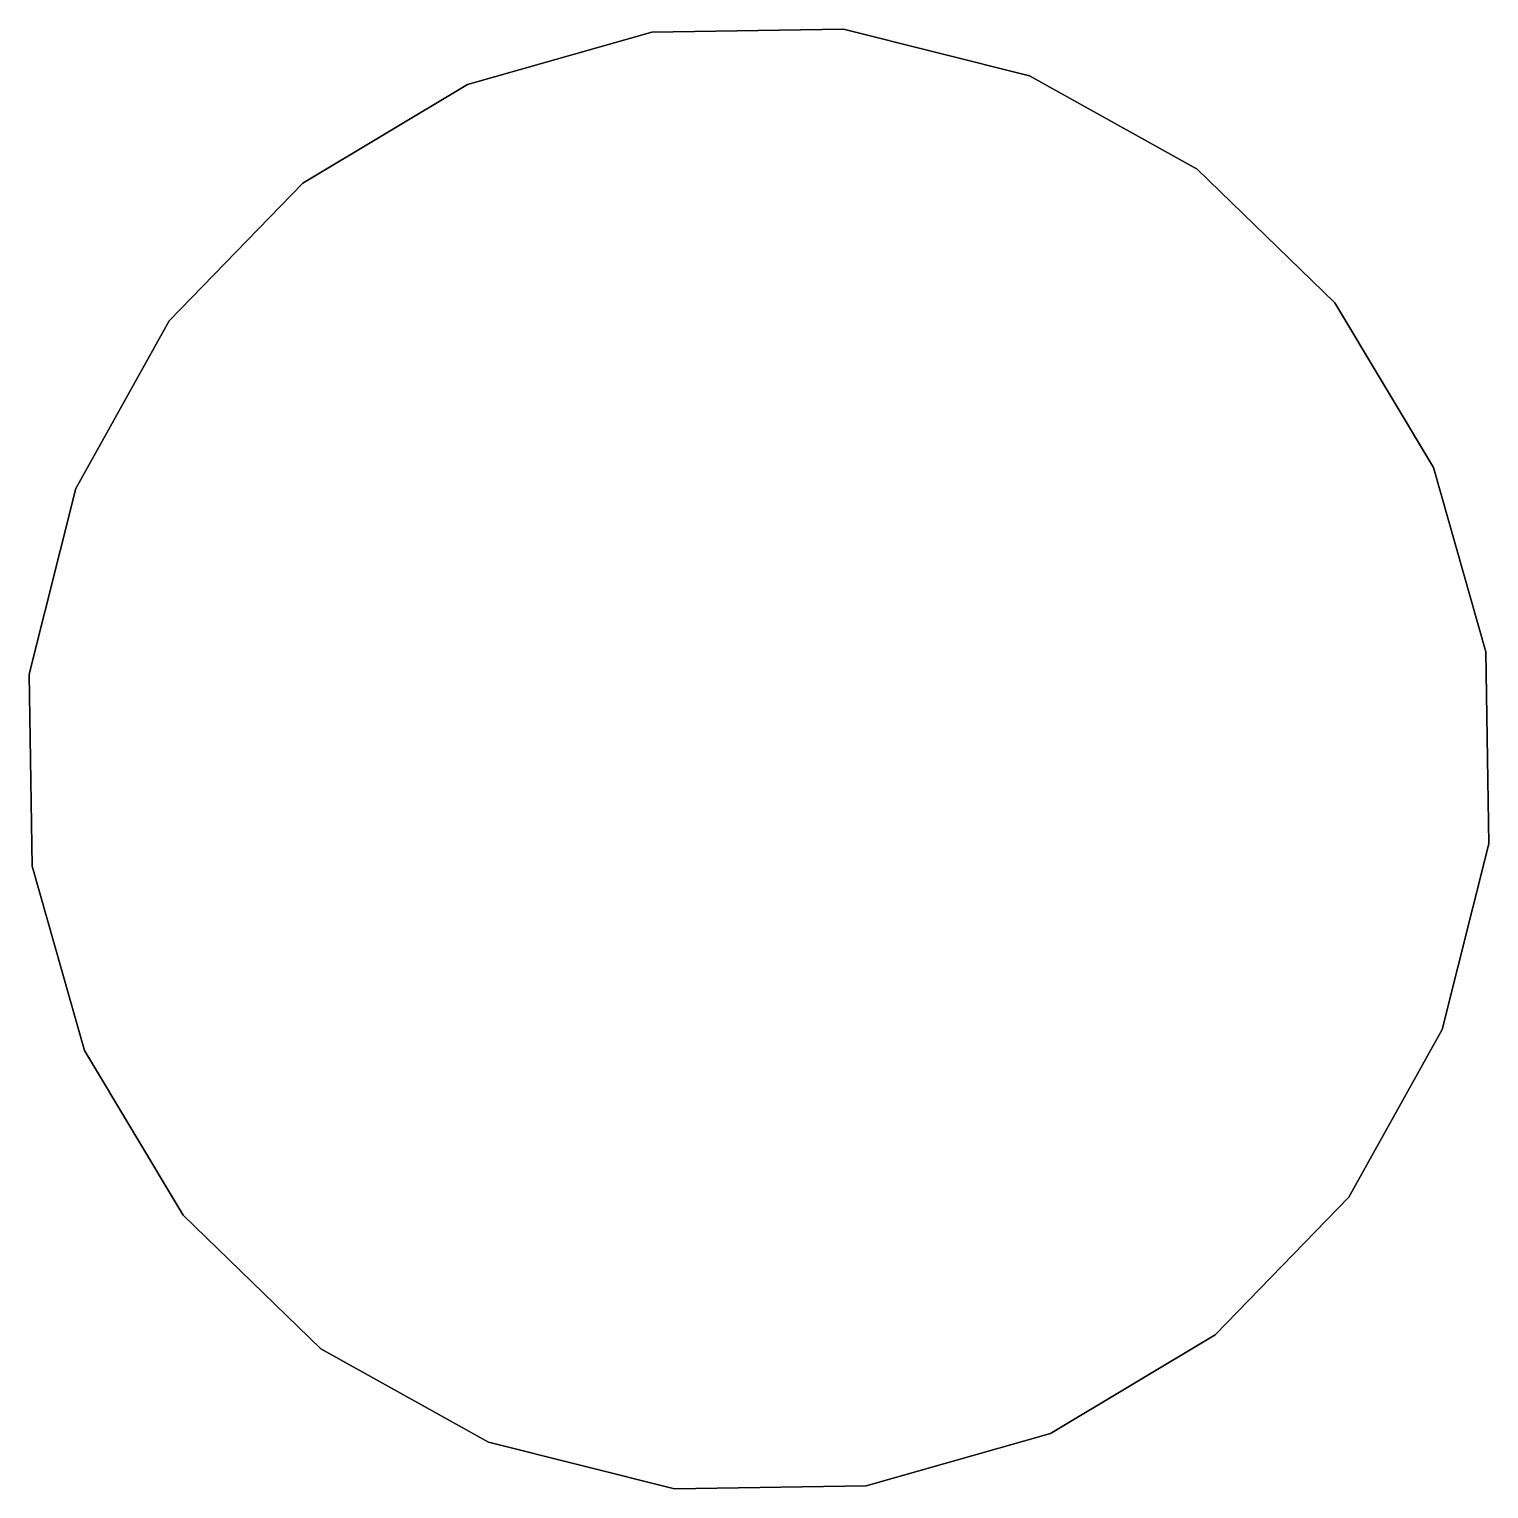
# Model space of a CAD drawing. Header units: millimetres. Extents: x -658 to 1307, y -81 to 472.
# Drawn here: x 1120.107 to 1122.093, y 38.451 to 40.438 of the extents above; entities that cross this region are included whole.
import ezdxf

# ---------------------------------------------------------------- set-up
doc = ezdxf.new("R2010")
doc.units = ezdxf.units.MM
doc.layers.get('0').update_dxf_attribs({"true_color": 0xffffff})

# ---------------------------------------------------------------- blocks, each defined once
blk = doc.blocks.new('Group67_1')
for p, q in [((1120.703, 40.3621, 3), (1120.9541, 40.4336, 3)), ((1120.703, 40.3621, 4.7), (1120.9541, 40.4336, 4.7)), ((1120.703, 40.3621, 7.6996), (1120.9541, 40.4336, 7.6996)), ((1120.703, 40.3621, 9.3996), (1120.9541, 40.4336, 9.3996)), ((1120.703, 40.3621, 12.3992), (1120.9541, 40.4336, 12.3992)), ((1120.703, 40.3621, 14.0992), (1120.9541, 40.4336, 14.0992)), ((1120.703, 40.3621, 17.0988), (1120.9541, 40.4336, 17.0988)), ((1120.703, 40.3621, 18.7988), (1120.9541, 40.4336, 18.7988)), ((1120.703, 40.3621, 21.7984), (1120.9541, 40.4336, 21.7984)), ((1120.703, 40.3621, 23.4984), (1120.9541, 40.4336, 23.4984)), ((1120.9541, 40.4336, 26.498), (1120.703, 40.3621, 26.498)), ((1120.703, 40.3621, 28.198), (1120.9541, 40.4336, 28.198)), ((1120.703, 40.3621, 31.1975), (1120.9541, 40.4336, 31.1975)), ((1120.703, 40.3621, 32.8975), (1120.9541, 40.4336, 32.8975)), ((1120.703, 40.3621, 35.8971), (1120.9541, 40.4336, 35.8971)), ((1120.703, 40.3621, 37.5971), (1120.9541, 40.4336, 37.5971)), ((1120.703, 40.3621, 40.5967), (1120.9541, 40.4336, 40.5967)), ((1120.703, 40.3621, 42.2967), (1120.9541, 40.4336, 42.2967)), ((1120.9541, 40.4336, 45.2963), (1120.703, 40.3621, 45.2963)), ((1120.703, 40.3621, 46.9963), (1120.9541, 40.4336, 46.9963)), ((1120.9541, 40.4336, 3), (1121.2151, 40.4376, 3)), ((1120.9541, 40.4336, 4.7), (1121.2151, 40.4376, 4.7)), ((1120.9541, 40.4336, 7.6996), (1121.2151, 40.4376, 7.6996)), ((1120.9541, 40.4336, 9.3996), (1121.2151, 40.4376, 9.3996)), ((1120.9541, 40.4336, 12.3992), (1121.2151, 40.4376, 12.3992)), ((1120.9541, 40.4336, 14.0992), (1121.2151, 40.4376, 14.0992)), ((1120.9541, 40.4336, 17.0988), (1121.2151, 40.4376, 17.0988)), ((1120.9541, 40.4336, 18.7988), (1121.2151, 40.4376, 18.7988)), ((1120.9541, 40.4336, 21.7984), (1121.2151, 40.4376, 21.7984)), ((1120.9541, 40.4336, 23.4984), (1121.2151, 40.4376, 23.4984)), ((1121.2151, 40.4376, 26.498), (1120.9541, 40.4336, 26.498)), ((1120.9541, 40.4336, 28.198), (1121.2151, 40.4376, 28.198)), ((1120.9541, 40.4336, 31.1975), (1121.2151, 40.4376, 31.1975)), ((1120.9541, 40.4336, 32.8975), (1121.2151, 40.4376, 32.8975)), ((1120.9541, 40.4336, 35.8971), (1121.2151, 40.4376, 35.8971)), ((1120.9541, 40.4336, 37.5971), (1121.2151, 40.4376, 37.5971)), ((1120.9541, 40.4336, 40.5967), (1121.2151, 40.4376, 40.5967)), ((1120.9541, 40.4336, 42.2967), (1121.2151, 40.4376, 42.2967)), ((1121.2151, 40.4376, 45.2963), (1120.9541, 40.4336, 45.2963)), ((1120.9541, 40.4336, 46.9963), (1121.2151, 40.4376, 46.9963)), ((1120.9541, 40.4336, 4.7), (1120.9541, 40.4336, 3)), ((1120.9541, 40.4336, 7.6996), (1120.9541, 40.4336, 9.3996)), ((1120.9541, 40.4336, 12.3992), (1120.9541, 40.4336, 14.0992)), ((1120.9541, 40.4336, 18.7988), (1120.9541, 40.4336, 17.0988)), ((1120.9541, 40.4336, 23.4984), (1120.9541, 40.4336, 21.7984)), ((1120.9541, 40.4336, 28.198), (1120.9541, 40.4336, 26.498)), ((1120.9541, 40.4336, 31.1975), (1120.9541, 40.4336, 32.8975)), ((1120.9541, 40.4336, 35.8971), (1120.9541, 40.4336, 37.5971)), ((1120.9541, 40.4336, 40.5967), (1120.9541, 40.4336, 42.2967)), ((1120.9541, 40.4336, 45.2963), (1120.9541, 40.4336, 46.9963)), ((1121.2151, 40.4376, 3), (1121.4683, 40.3739, 3)), ((1121.2151, 40.4376, 4.7), (1121.2151, 40.4376, 3)), ((1121.2151, 40.4376, 4.7), (1121.4683, 40.3739, 4.7)), ((1121.2151, 40.4376, 7.6996), (1121.4683, 40.3739, 7.6996)), ((1121.2151, 40.4376, 9.3996), (1121.2151, 40.4376, 7.6996)), ((1121.2151, 40.4376, 9.3996), (1121.4683, 40.3739, 9.3996)), ((1121.2151, 40.4376, 12.3992), (1121.4683, 40.3739, 12.3992)), ((1121.2151, 40.4376, 12.3992), (1121.2151, 40.4376, 14.0992)), ((1121.2151, 40.4376, 14.0992), (1121.4683, 40.3739, 14.0992)), ((1121.2151, 40.4376, 17.0988), (1121.4683, 40.3739, 17.0988)), ((1121.2151, 40.4376, 17.0988), (1121.2151, 40.4376, 18.7988)), ((1121.2151, 40.4376, 18.7988), (1121.4683, 40.3739, 18.7988)), ((1121.2151, 40.4376, 21.7984), (1121.4683, 40.3739, 21.7984)), ((1121.2151, 40.4376, 21.7984), (1121.2151, 40.4376, 23.4984)), ((1121.2151, 40.4376, 23.4984), (1121.4683, 40.3739, 23.4984)), ((1121.2151, 40.4376, 28.198), (1121.2151, 40.4376, 26.498)), ((1121.4683, 40.3739, 26.498), (1121.2151, 40.4376, 26.498)), ((1121.2151, 40.4376, 28.198), (1121.4683, 40.3739, 28.198)), ((1121.2151, 40.4376, 31.1975), (1121.4683, 40.3739, 31.1975)), ((1121.2151, 40.4376, 31.1975), (1121.2151, 40.4376, 32.8975)), ((1121.2151, 40.4376, 32.8975), (1121.4683, 40.3739, 32.8975)), ((1121.2151, 40.4376, 35.8971), (1121.4683, 40.3739, 35.8971)), ((1121.2151, 40.4376, 37.5971), (1121.2151, 40.4376, 35.8971)), ((1121.2151, 40.4376, 37.5971), (1121.4683, 40.3739, 37.5971)), ((1121.2151, 40.4376, 40.5967), (1121.4683, 40.3739, 40.5967)), ((1121.2151, 40.4376, 40.5967), (1121.2151, 40.4376, 42.2967)), ((1121.2151, 40.4376, 42.2967), (1121.4683, 40.3739, 42.2967)), ((1121.4683, 40.3739, 45.2963), (1121.2151, 40.4376, 45.2963)), ((1121.2151, 40.4376, 45.2963), (1121.2151, 40.4376, 46.9963)), ((1121.2151, 40.4376, 46.9963), (1121.4683, 40.3739, 46.9963)), ((1121.4683, 40.3739, 3), (1121.6963, 40.2469, 3)), ((1121.4683, 40.3739, 3), (1121.4683, 40.3739, 4.7)), ((1121.4683, 40.3739, 4.7), (1121.6963, 40.2469, 4.7)), ((1121.4683, 40.3739, 7.6996), (1121.6963, 40.2469, 7.6996)), ((1121.4683, 40.3739, 7.6996), (1121.4683, 40.3739, 9.3996)), ((1121.4683, 40.3739, 9.3996), (1121.6963, 40.2469, 9.3996)), ((1121.4683, 40.3739, 12.3992), (1121.6963, 40.2469, 12.3992)), ((1121.4683, 40.3739, 14.0992), (1121.4683, 40.3739, 12.3992)), ((1121.4683, 40.3739, 14.0992), (1121.6963, 40.2469, 14.0992)), ((1121.4683, 40.3739, 17.0988), (1121.6963, 40.2469, 17.0988)), ((1121.4683, 40.3739, 17.0988), (1121.4683, 40.3739, 18.7988)), ((1121.4683, 40.3739, 18.7988), (1121.6963, 40.2469, 18.7988)), ((1121.4683, 40.3739, 21.7984), (1121.6963, 40.2469, 21.7984)), ((1121.4683, 40.3739, 23.4984), (1121.4683, 40.3739, 21.7984)), ((1121.4683, 40.3739, 23.4984), (1121.6963, 40.2469, 23.4984)), ((1121.6963, 40.2469, 26.498), (1121.4683, 40.3739, 26.498)), ((1121.4683, 40.3739, 26.498), (1121.4683, 40.3739, 28.198)), ((1121.4683, 40.3739, 28.198), (1121.6963, 40.2469, 28.198)), ((1121.4683, 40.3739, 31.1975), (1121.6963, 40.2469, 31.1975)), ((1121.4683, 40.3739, 32.8975), (1121.4683, 40.3739, 31.1975)), ((1121.4683, 40.3739, 32.8975), (1121.6963, 40.2469, 32.8975)), ((1121.4683, 40.3739, 35.8971), (1121.6963, 40.2469, 35.8971)), ((1121.4683, 40.3739, 35.8971), (1121.4683, 40.3739, 37.5971)), ((1121.4683, 40.3739, 37.5971), (1121.6963, 40.2469, 37.5971)), ((1121.4683, 40.3739, 40.5967), (1121.6963, 40.2469, 40.5967)), ((1121.4683, 40.3739, 40.5967), (1121.4683, 40.3739, 42.2967)), ((1121.4683, 40.3739, 42.2967), (1121.6963, 40.2469, 42.2967)), ((1121.4683, 40.3739, 46.9963), (1121.4683, 40.3739, 45.2963)), ((1121.6963, 40.2469, 45.2963), (1121.4683, 40.3739, 45.2963)), ((1121.4683, 40.3739, 46.9963), (1121.6963, 40.2469, 46.9963)), ((1120.479, 40.2281, 3), (1120.703, 40.3621, 3)), ((1120.479, 40.2281, 4.7), (1120.703, 40.3621, 4.7)), ((1120.479, 40.2281, 7.6996), (1120.703, 40.3621, 7.6996)), ((1120.479, 40.2281, 9.3996), (1120.703, 40.3621, 9.3996)), ((1120.479, 40.2281, 12.3992), (1120.703, 40.3621, 12.3992)), ((1120.479, 40.2281, 14.0992), (1120.703, 40.3621, 14.0992)), ((1120.479, 40.2281, 17.0988), (1120.703, 40.3621, 17.0988)), ((1120.479, 40.2281, 18.7988), (1120.703, 40.3621, 18.7988)), ((1120.479, 40.2281, 21.7984), (1120.703, 40.3621, 21.7984)), ((1120.479, 40.2281, 23.4984), (1120.703, 40.3621, 23.4984)), ((1120.703, 40.3621, 26.498), (1120.479, 40.2281, 26.498)), ((1120.479, 40.2281, 28.198), (1120.703, 40.3621, 28.198)), ((1120.479, 40.2281, 31.1975), (1120.703, 40.3621, 31.1975)), ((1120.479, 40.2281, 32.8975), (1120.703, 40.3621, 32.8975)), ((1120.479, 40.2281, 35.8971), (1120.703, 40.3621, 35.8971)), ((1120.479, 40.2281, 37.5971), (1120.703, 40.3621, 37.5971)), ((1120.479, 40.2281, 40.5967), (1120.703, 40.3621, 40.5967)), ((1120.479, 40.2281, 42.2967), (1120.703, 40.3621, 42.2967)), ((1120.703, 40.3621, 45.2963), (1120.479, 40.2281, 45.2963)), ((1120.479, 40.2281, 46.9963), (1120.703, 40.3621, 46.9963)), ((1120.703, 40.3621, 3), (1120.703, 40.3621, 4.7)), ((1120.703, 40.3621, 9.3996), (1120.703, 40.3621, 7.6996)), ((1120.703, 40.3621, 14.0992), (1120.703, 40.3621, 12.3992)), ((1120.703, 40.3621, 17.0988), (1120.703, 40.3621, 18.7988)), ((1120.703, 40.3621, 21.7984), (1120.703, 40.3621, 23.4984)), ((1120.703, 40.3621, 26.498), (1120.703, 40.3621, 28.198)), ((1120.703, 40.3621, 32.8975), (1120.703, 40.3621, 31.1975)), ((1120.703, 40.3621, 37.5971), (1120.703, 40.3621, 35.8971)), ((1120.703, 40.3621, 42.2967), (1120.703, 40.3621, 40.5967)), ((1120.703, 40.3621, 45.2963), (1120.703, 40.3621, 46.9963)), ((1121.6963, 40.2469, 3), (1121.8838, 40.0652, 3)), ((1121.6963, 40.2469, 3), (1121.6963, 40.2469, 4.7)), ((1121.6963, 40.2469, 4.7), (1121.8838, 40.0652, 4.7)), ((1121.6963, 40.2469, 7.6996), (1121.8838, 40.0652, 7.6996)), ((1121.6963, 40.2469, 9.3996), (1121.6963, 40.2469, 7.6996)), ((1121.6963, 40.2469, 9.3996), (1121.8838, 40.0652, 9.3996)), ((1121.6963, 40.2469, 12.3992), (1121.8838, 40.0652, 12.3992)), ((1121.6963, 40.2469, 12.3992), (1121.6963, 40.2469, 14.0992)), ((1121.6963, 40.2469, 14.0992), (1121.8838, 40.0652, 14.0992)), ((1121.6963, 40.2469, 17.0988), (1121.8838, 40.0652, 17.0988)), ((1121.6963, 40.2469, 18.7988), (1121.6963, 40.2469, 17.0988)), ((1121.6963, 40.2469, 18.7988), (1121.8838, 40.0652, 18.7988)), ((1121.6963, 40.2469, 21.7984), (1121.8838, 40.0652, 21.7984)), ((1121.6963, 40.2469, 23.4984), (1121.6963, 40.2469, 21.7984)), ((1121.6963, 40.2469, 23.4984), (1121.8838, 40.0652, 23.4984)), ((1121.6963, 40.2469, 28.198), (1121.6963, 40.2469, 26.498)), ((1121.8838, 40.0652, 26.498), (1121.6963, 40.2469, 26.498)), ((1121.6963, 40.2469, 28.198), (1121.8838, 40.0652, 28.198)), ((1121.6963, 40.2469, 31.1975), (1121.8838, 40.0652, 31.1975)), ((1121.6963, 40.2469, 31.1975), (1121.6963, 40.2469, 32.8975)), ((1121.6963, 40.2469, 32.8975), (1121.8838, 40.0652, 32.8975)), ((1121.6963, 40.2469, 35.8971), (1121.8838, 40.0652, 35.8971)), ((1121.6963, 40.2469, 37.5971), (1121.6963, 40.2469, 35.8971)), ((1121.6963, 40.2469, 37.5971), (1121.8838, 40.0652, 37.5971)), ((1121.6963, 40.2469, 40.5967), (1121.8838, 40.0652, 40.5967)), ((1121.6963, 40.2469, 42.2967), (1121.6963, 40.2469, 40.5967)), ((1121.6963, 40.2469, 42.2967), (1121.8838, 40.0652, 42.2967)), ((1121.8838, 40.0652, 45.2963), (1121.6963, 40.2469, 45.2963)), ((1121.6963, 40.2469, 45.2963), (1121.6963, 40.2469, 46.9963)), ((1121.6963, 40.2469, 46.9963), (1121.8838, 40.0652, 46.9963)), ((1120.2972, 40.0407, 3), (1120.479, 40.2281, 3)), ((1120.2972, 40.0407, 4.7), (1120.479, 40.2281, 4.7)), ((1120.2972, 40.0407, 7.6996), (1120.479, 40.2281, 7.6996)), ((1120.2972, 40.0407, 9.3996), (1120.479, 40.2281, 9.3996)), ((1120.2972, 40.0407, 12.3992), (1120.479, 40.2281, 12.3992)), ((1120.2972, 40.0407, 14.0992), (1120.479, 40.2281, 14.0992)), ((1120.2972, 40.0407, 17.0988), (1120.479, 40.2281, 17.0988)), ((1120.2972, 40.0407, 18.7988), (1120.479, 40.2281, 18.7988)), ((1120.2972, 40.0407, 21.7984), (1120.479, 40.2281, 21.7984)), ((1120.2972, 40.0407, 23.4984), (1120.479, 40.2281, 23.4984)), ((1120.479, 40.2281, 26.498), (1120.2972, 40.0407, 26.498)), ((1120.2972, 40.0407, 28.198), (1120.479, 40.2281, 28.198)), ((1120.2972, 40.0407, 31.1975), (1120.479, 40.2281, 31.1975)), ((1120.2972, 40.0407, 32.8975), (1120.479, 40.2281, 32.8975)), ((1120.2972, 40.0407, 35.8971), (1120.479, 40.2281, 35.8971)), ((1120.2972, 40.0407, 37.5971), (1120.479, 40.2281, 37.5971)), ((1120.2972, 40.0407, 40.5967), (1120.479, 40.2281, 40.5967)), ((1120.2972, 40.0407, 42.2967), (1120.479, 40.2281, 42.2967)), ((1120.479, 40.2281, 45.2963), (1120.2972, 40.0407, 45.2963)), ((1120.2972, 40.0407, 46.9963), (1120.479, 40.2281, 46.9963)), ((1120.479, 40.2281, 4.7), (1120.479, 40.2281, 3)), ((1120.479, 40.2281, 7.6996), (1120.479, 40.2281, 9.3996)), ((1120.479, 40.2281, 14.0992), (1120.479, 40.2281, 12.3992)), ((1120.479, 40.2281, 18.7988), (1120.479, 40.2281, 17.0988)), ((1120.479, 40.2281, 21.7984), (1120.479, 40.2281, 23.4984)), ((1120.479, 40.2281, 26.498), (1120.479, 40.2281, 28.198)), ((1120.479, 40.2281, 31.1975), (1120.479, 40.2281, 32.8975)), ((1120.479, 40.2281, 37.5971), (1120.479, 40.2281, 35.8971)), ((1120.479, 40.2281, 42.2967), (1120.479, 40.2281, 40.5967)), ((1120.479, 40.2281, 46.9963), (1120.479, 40.2281, 45.2963)), ((1121.8838, 40.0652, 3), (1122.0178, 39.8411, 3)), ((1121.8838, 40.0652, 4.7), (1121.8838, 40.0652, 3)), ((1121.8838, 40.0652, 4.7), (1122.0178, 39.8411, 4.7)), ((1121.8838, 40.0652, 7.6996), (1122.0178, 39.8411, 7.6996)), ((1121.8838, 40.0652, 7.6996), (1121.8838, 40.0652, 9.3996)), ((1121.8838, 40.0652, 9.3996), (1122.0178, 39.8411, 9.3996)), ((1121.8838, 40.0652, 12.3992), (1122.0178, 39.8411, 12.3992)), ((1121.8838, 40.0652, 14.0992), (1121.8838, 40.0652, 12.3992)), ((1121.8838, 40.0652, 14.0992), (1122.0178, 39.8411, 14.0992)), ((1121.8838, 40.0652, 17.0988), (1122.0178, 39.8411, 17.0988)), ((1121.8838, 40.0652, 17.0988), (1121.8838, 40.0652, 18.7988)), ((1121.8838, 40.0652, 18.7988), (1122.0178, 39.8411, 18.7988)), ((1121.8838, 40.0652, 21.7984), (1122.0178, 39.8411, 21.7984)), ((1121.8838, 40.0652, 23.4984), (1121.8838, 40.0652, 21.7984)), ((1121.8838, 40.0652, 23.4984), (1122.0178, 39.8411, 23.4984)), ((1121.8838, 40.0652, 28.198), (1121.8838, 40.0652, 26.498)), ((1122.0178, 39.8411, 26.498), (1121.8838, 40.0652, 26.498)), ((1121.8838, 40.0652, 28.198), (1122.0178, 39.8411, 28.198)), ((1121.8838, 40.0652, 31.1975), (1122.0178, 39.8411, 31.1975)), ((1121.8838, 40.0652, 32.8975), (1121.8838, 40.0652, 31.1975)), ((1121.8838, 40.0652, 32.8975), (1122.0178, 39.8411, 32.8975)), ((1121.8838, 40.0652, 35.8971), (1122.0178, 39.8411, 35.8971)), ((1121.8838, 40.0652, 35.8971), (1121.8838, 40.0652, 37.5971)), ((1121.8838, 40.0652, 37.5971), (1122.0178, 39.8411, 37.5971)), ((1121.8838, 40.0652, 40.5967), (1122.0178, 39.8411, 40.5967)), ((1121.8838, 40.0652, 42.2967), (1121.8838, 40.0652, 40.5967)), ((1121.8838, 40.0652, 42.2967), (1122.0178, 39.8411, 42.2967)), ((1122.0178, 39.8411, 45.2963), (1121.8838, 40.0652, 45.2963)), ((1121.8838, 40.0652, 45.2963), (1121.8838, 40.0652, 46.9963)), ((1121.8838, 40.0652, 46.9963), (1122.0178, 39.8411, 46.9963)), ((1120.1702, 39.8126, 3), (1120.2972, 40.0407, 3)), ((1120.1702, 39.8126, 4.7), (1120.2972, 40.0407, 4.7)), ((1120.1702, 39.8126, 7.6996), (1120.2972, 40.0407, 7.6996)), ((1120.1702, 39.8126, 9.3996), (1120.2972, 40.0407, 9.3996)), ((1120.1702, 39.8126, 12.3992), (1120.2972, 40.0407, 12.3992)), ((1120.1702, 39.8126, 14.0992), (1120.2972, 40.0407, 14.0992)), ((1120.1702, 39.8126, 17.0988), (1120.2972, 40.0407, 17.0988)), ((1120.1702, 39.8126, 18.7988), (1120.2972, 40.0407, 18.7988)), ((1120.1702, 39.8126, 21.7984), (1120.2972, 40.0407, 21.7984)), ((1120.1702, 39.8126, 23.4984), (1120.2972, 40.0407, 23.4984)), ((1120.2972, 40.0407, 26.498), (1120.1702, 39.8126, 26.498)), ((1120.1702, 39.8126, 28.198), (1120.2972, 40.0407, 28.198)), ((1120.1702, 39.8126, 31.1975), (1120.2972, 40.0407, 31.1975)), ((1120.1702, 39.8126, 32.8975), (1120.2972, 40.0407, 32.8975)), ((1120.1702, 39.8126, 35.8971), (1120.2972, 40.0407, 35.8971)), ((1120.1702, 39.8126, 37.5971), (1120.2972, 40.0407, 37.5971)), ((1120.1702, 39.8126, 40.5967), (1120.2972, 40.0407, 40.5967)), ((1120.1702, 39.8126, 42.2967), (1120.2972, 40.0407, 42.2967)), ((1120.2972, 40.0407, 45.2963), (1120.1702, 39.8126, 45.2963)), ((1120.1702, 39.8126, 46.9963), (1120.2972, 40.0407, 46.9963)), ((1120.2972, 40.0407, 4.7), (1120.2972, 40.0407, 3)), ((1120.2972, 40.0407, 9.3996), (1120.2972, 40.0407, 7.6996)), ((1120.2972, 40.0407, 14.0992), (1120.2972, 40.0407, 12.3992)), ((1120.2972, 40.0407, 17.0988), (1120.2972, 40.0407, 18.7988)), ((1120.2972, 40.0407, 23.4984), (1120.2972, 40.0407, 21.7984)), ((1120.2972, 40.0407, 28.198), (1120.2972, 40.0407, 26.498)), ((1120.2972, 40.0407, 31.1975), (1120.2972, 40.0407, 32.8975)), ((1120.2972, 40.0407, 35.8971), (1120.2972, 40.0407, 37.5971)), ((1120.2972, 40.0407, 42.2967), (1120.2972, 40.0407, 40.5967)), ((1120.2972, 40.0407, 45.2963), (1120.2972, 40.0407, 46.9963)), ((1122.0178, 39.8411, 3), (1122.0892, 39.5901, 3)), ((1122.0178, 39.8411, 3), (1122.0178, 39.8411, 4.7)), ((1122.0178, 39.8411, 4.7), (1122.0892, 39.5901, 4.7)), ((1122.0178, 39.8411, 7.6996), (1122.0892, 39.5901, 7.6996)), ((1122.0178, 39.8411, 9.3996), (1122.0178, 39.8411, 7.6996)), ((1122.0178, 39.8411, 9.3996), (1122.0892, 39.5901, 9.3996)), ((1122.0178, 39.8411, 12.3992), (1122.0892, 39.5901, 12.3992)), ((1122.0178, 39.8411, 12.3992), (1122.0178, 39.8411, 14.0992)), ((1122.0178, 39.8411, 14.0992), (1122.0892, 39.5901, 14.0992)), ((1122.0178, 39.8411, 17.0988), (1122.0892, 39.5901, 17.0988)), ((1122.0178, 39.8411, 18.7988), (1122.0178, 39.8411, 17.0988)), ((1122.0178, 39.8411, 18.7988), (1122.0892, 39.5901, 18.7988)), ((1122.0178, 39.8411, 21.7984), (1122.0892, 39.5901, 21.7984)), ((1122.0178, 39.8411, 21.7984), (1122.0178, 39.8411, 23.4984)), ((1122.0178, 39.8411, 23.4984), (1122.0892, 39.5901, 23.4984)), ((1122.0892, 39.5901, 26.498), (1122.0178, 39.8411, 26.498)), ((1122.0178, 39.8411, 26.498), (1122.0178, 39.8411, 28.198)), ((1122.0178, 39.8411, 28.198), (1122.0892, 39.5901, 28.198)), ((1122.0178, 39.8411, 31.1975), (1122.0892, 39.5901, 31.1975)), ((1122.0178, 39.8411, 31.1975), (1122.0178, 39.8411, 32.8975)), ((1122.0178, 39.8411, 32.8975), (1122.0892, 39.5901, 32.8975)), ((1122.0178, 39.8411, 35.8971), (1122.0892, 39.5901, 35.8971)), ((1122.0178, 39.8411, 35.8971), (1122.0178, 39.8411, 37.5971)), ((1122.0178, 39.8411, 37.5971), (1122.0892, 39.5901, 37.5971)), ((1122.0178, 39.8411, 40.5967), (1122.0892, 39.5901, 40.5967)), ((1122.0178, 39.8411, 40.5967), (1122.0178, 39.8411, 42.2967)), ((1122.0178, 39.8411, 42.2967), (1122.0892, 39.5901, 42.2967)), ((1122.0892, 39.5901, 45.2963), (1122.0178, 39.8411, 45.2963)), ((1122.0178, 39.8411, 45.2963), (1122.0178, 39.8411, 46.9963)), ((1122.0178, 39.8411, 46.9963), (1122.0892, 39.5901, 46.9963)), ((1120.1066, 39.5595, 3), (1120.1702, 39.8126, 3)), ((1120.1066, 39.5595, 7.6996), (1120.1702, 39.8126, 7.6996)), ((1120.1066, 39.5595, 12.3992), (1120.1702, 39.8126, 12.3992)), ((1120.1066, 39.5595, 17.0988), (1120.1702, 39.8126, 17.0988)), ((1120.1066, 39.5595, 21.7984), (1120.1702, 39.8126, 21.7984)), ((1120.1066, 39.5595, 26.498), (1120.1702, 39.8126, 26.498)), ((1120.1066, 39.5595, 31.1975), (1120.1702, 39.8126, 31.1975)), ((1120.1066, 39.5595, 35.8971), (1120.1702, 39.8126, 35.8971)), ((1120.1066, 39.5595, 40.5967), (1120.1702, 39.8126, 40.5967)), ((1120.1066, 39.5595, 46.9963), (1120.1702, 39.8126, 46.9963)), ((1120.1066, 39.5595, 45.2963), (1120.1702, 39.8126, 45.2963)), ((1120.1702, 39.8126, 4.7), (1120.1066, 39.5595, 4.7)), ((1120.1702, 39.8126, 9.3996), (1120.1066, 39.5595, 9.3996)), ((1120.1702, 39.8126, 14.0992), (1120.1066, 39.5595, 14.0992)), ((1120.1702, 39.8126, 18.7988), (1120.1066, 39.5595, 18.7988)), ((1120.1702, 39.8126, 23.4984), (1120.1066, 39.5595, 23.4984)), ((1120.1702, 39.8126, 28.198), (1120.1066, 39.5595, 28.198)), ((1120.1702, 39.8126, 32.8975), (1120.1066, 39.5595, 32.8975)), ((1120.1702, 39.8126, 37.5971), (1120.1066, 39.5595, 37.5971)), ((1120.1702, 39.8126, 42.2967), (1120.1066, 39.5595, 42.2967)), ((1120.1702, 39.8126, 4.7), (1120.1702, 39.8126, 3)), ((1120.1702, 39.8126, 7.6996), (1120.1702, 39.8126, 9.3996)), ((1120.1702, 39.8126, 14.0992), (1120.1702, 39.8126, 12.3992)), ((1120.1702, 39.8126, 18.7988), (1120.1702, 39.8126, 17.0988)), ((1120.1702, 39.8126, 23.4984), (1120.1702, 39.8126, 21.7984)), ((1120.1702, 39.8126, 28.198), (1120.1702, 39.8126, 26.498)), ((1120.1702, 39.8126, 31.1975), (1120.1702, 39.8126, 32.8975)), ((1120.1702, 39.8126, 37.5971), (1120.1702, 39.8126, 35.8971)), ((1120.1702, 39.8126, 42.2967), (1120.1702, 39.8126, 40.5967)), ((1120.1702, 39.8126, 45.2963), (1120.1702, 39.8126, 46.9963)), ((1122.0932, 39.329, 3), (1122.0892, 39.5901, 3)), ((1122.0892, 39.5901, 4.7), (1122.0892, 39.5901, 3)), ((1122.0932, 39.329, 7.6996), (1122.0892, 39.5901, 7.6996)), ((1122.0892, 39.5901, 7.6996), (1122.0892, 39.5901, 9.3996)), ((1122.0932, 39.329, 12.3992), (1122.0892, 39.5901, 12.3992)), ((1122.0892, 39.5901, 14.0992), (1122.0892, 39.5901, 12.3992)), ((1122.0932, 39.329, 17.0988), (1122.0892, 39.5901, 17.0988)), ((1122.0892, 39.5901, 17.0988), (1122.0892, 39.5901, 18.7988)), ((1122.0932, 39.329, 21.7984), (1122.0892, 39.5901, 21.7984)), ((1122.0892, 39.5901, 23.4984), (1122.0892, 39.5901, 21.7984)), ((1122.0892, 39.5901, 26.498), (1122.0892, 39.5901, 28.198)), ((1122.0932, 39.329, 26.498), (1122.0892, 39.5901, 26.498)), ((1122.0932, 39.329, 31.1975), (1122.0892, 39.5901, 31.1975)), ((1122.0892, 39.5901, 31.1975), (1122.0892, 39.5901, 32.8975)), ((1122.0932, 39.329, 35.8971), (1122.0892, 39.5901, 35.8971)), ((1122.0892, 39.5901, 37.5971), (1122.0892, 39.5901, 35.8971)), ((1122.0932, 39.329, 40.5967), (1122.0892, 39.5901, 40.5967)), ((1122.0892, 39.5901, 40.5967), (1122.0892, 39.5901, 42.2967)), ((1122.0892, 39.5901, 45.2963), (1122.0892, 39.5901, 46.9963)), ((1122.0892, 39.5901, 46.9963), (1122.0932, 39.329, 46.9963)), ((1122.0932, 39.329, 45.2963), (1122.0892, 39.5901, 45.2963)), ((1122.0892, 39.5901, 4.7), (1122.0932, 39.329, 4.7)), ((1122.0892, 39.5901, 9.3996), (1122.0932, 39.329, 9.3996)), ((1122.0892, 39.5901, 14.0992), (1122.0932, 39.329, 14.0992)), ((1122.0892, 39.5901, 18.7988), (1122.0932, 39.329, 18.7988)), ((1122.0892, 39.5901, 23.4984), (1122.0932, 39.329, 23.4984)), ((1122.0892, 39.5901, 28.198), (1122.0932, 39.329, 28.198)), ((1122.0892, 39.5901, 32.8975), (1122.0932, 39.329, 32.8975)), ((1122.0892, 39.5901, 37.5971), (1122.0932, 39.329, 37.5971)), ((1122.0892, 39.5901, 42.2967), (1122.0932, 39.329, 42.2967)), ((1120.1106, 39.2984, 3), (1120.1066, 39.5595, 3)), ((1120.1066, 39.5595, 3), (1120.1066, 39.5595, 4.7)), ((1120.1106, 39.2984, 7.6996), (1120.1066, 39.5595, 7.6996)), ((1120.1066, 39.5595, 9.3996), (1120.1066, 39.5595, 7.6996)), ((1120.1106, 39.2984, 12.3992), (1120.1066, 39.5595, 12.3992)), ((1120.1066, 39.5595, 12.3992), (1120.1066, 39.5595, 14.0992)), ((1120.1106, 39.2984, 17.0988), (1120.1066, 39.5595, 17.0988)), ((1120.1066, 39.5595, 17.0988), (1120.1066, 39.5595, 18.7988)), ((1120.1106, 39.2984, 21.7984), (1120.1066, 39.5595, 21.7984)), ((1120.1066, 39.5595, 21.7984), (1120.1066, 39.5595, 23.4984)), ((1120.1066, 39.5595, 26.498), (1120.1066, 39.5595, 28.198)), ((1120.1106, 39.2984, 26.498), (1120.1066, 39.5595, 26.498)), ((1120.1106, 39.2984, 31.1975), (1120.1066, 39.5595, 31.1975)), ((1120.1066, 39.5595, 32.8975), (1120.1066, 39.5595, 31.1975)), ((1120.1106, 39.2984, 35.8971), (1120.1066, 39.5595, 35.8971)), ((1120.1066, 39.5595, 35.8971), (1120.1066, 39.5595, 37.5971)), ((1120.1106, 39.2984, 40.5967), (1120.1066, 39.5595, 40.5967)), ((1120.1066, 39.5595, 42.2967), (1120.1066, 39.5595, 40.5967)), ((1120.1106, 39.2984, 46.9963), (1120.1066, 39.5595, 46.9963)), ((1120.1066, 39.5595, 46.9963), (1120.1066, 39.5595, 45.2963)), ((1120.1106, 39.2984, 45.2963), (1120.1066, 39.5595, 45.2963)), ((1120.1066, 39.5595, 4.7), (1120.1106, 39.2984, 4.7)), ((1120.1066, 39.5595, 9.3996), (1120.1106, 39.2984, 9.3996)), ((1120.1066, 39.5595, 14.0992), (1120.1106, 39.2984, 14.0992)), ((1120.1066, 39.5595, 18.7988), (1120.1106, 39.2984, 18.7988)), ((1120.1066, 39.5595, 23.4984), (1120.1106, 39.2984, 23.4984)), ((1120.1066, 39.5595, 28.198), (1120.1106, 39.2984, 28.198)), ((1120.1066, 39.5595, 32.8975), (1120.1106, 39.2984, 32.8975)), ((1120.1066, 39.5595, 37.5971), (1120.1106, 39.2984, 37.5971)), ((1120.1066, 39.5595, 42.2967), (1120.1106, 39.2984, 42.2967)), ((1122.0932, 39.329, 3), (1122.0296, 39.0759, 3)), ((1122.0932, 39.329, 4.7), (1122.0296, 39.0759, 4.7)), ((1122.0932, 39.329, 7.6996), (1122.0296, 39.0759, 7.6996)), ((1122.0932, 39.329, 9.3996), (1122.0296, 39.0759, 9.3996)), ((1122.0932, 39.329, 12.3992), (1122.0296, 39.0759, 12.3992)), ((1122.0932, 39.329, 14.0992), (1122.0296, 39.0759, 14.0992)), ((1122.0932, 39.329, 17.0988), (1122.0296, 39.0759, 17.0988)), ((1122.0932, 39.329, 18.7988), (1122.0296, 39.0759, 18.7988)), ((1122.0932, 39.329, 21.7984), (1122.0296, 39.0759, 21.7984)), ((1122.0932, 39.329, 23.4984), (1122.0296, 39.0759, 23.4984)), ((1122.0296, 39.0759, 26.498), (1122.0932, 39.329, 26.498)), ((1122.0932, 39.329, 28.198), (1122.0296, 39.0759, 28.198)), ((1122.0932, 39.329, 31.1975), (1122.0296, 39.0759, 31.1975)), ((1122.0932, 39.329, 32.8975), (1122.0296, 39.0759, 32.8975)), ((1122.0932, 39.329, 35.8971), (1122.0296, 39.0759, 35.8971)), ((1122.0932, 39.329, 37.5971), (1122.0296, 39.0759, 37.5971)), ((1122.0932, 39.329, 40.5967), (1122.0296, 39.0759, 40.5967)), ((1122.0932, 39.329, 42.2967), (1122.0296, 39.0759, 42.2967)), ((1122.0296, 39.0759, 45.2963), (1122.0932, 39.329, 45.2963)), ((1122.0932, 39.329, 46.9963), (1122.0296, 39.0759, 46.9963)), ((1122.0932, 39.329, 3), (1122.0932, 39.329, 4.7)), ((1122.0932, 39.329, 7.6996), (1122.0932, 39.329, 9.3996)), ((1122.0932, 39.329, 14.0992), (1122.0932, 39.329, 12.3992)), ((1122.0932, 39.329, 17.0988), (1122.0932, 39.329, 18.7988)), ((1122.0932, 39.329, 21.7984), (1122.0932, 39.329, 23.4984)), ((1122.0932, 39.329, 28.198), (1122.0932, 39.329, 26.498)), ((1122.0932, 39.329, 32.8975), (1122.0932, 39.329, 31.1975)), ((1122.0932, 39.329, 35.8971), (1122.0932, 39.329, 37.5971)), ((1122.0932, 39.329, 40.5967), (1122.0932, 39.329, 42.2967)), ((1122.0932, 39.329, 45.2963), (1122.0932, 39.329, 46.9963)), ((1120.182, 39.0473, 3), (1120.1106, 39.2984, 3)), ((1120.1106, 39.2984, 3), (1120.1106, 39.2984, 4.7)), ((1120.182, 39.0473, 4.7), (1120.1106, 39.2984, 4.7)), ((1120.182, 39.0473, 7.6996), (1120.1106, 39.2984, 7.6996)), ((1120.182, 39.0473, 9.3996), (1120.1106, 39.2984, 9.3996)), ((1120.1106, 39.2984, 9.3996), (1120.1106, 39.2984, 7.6996)), ((1120.182, 39.0473, 12.3992), (1120.1106, 39.2984, 12.3992)), ((1120.182, 39.0473, 14.0992), (1120.1106, 39.2984, 14.0992)), ((1120.1106, 39.2984, 14.0992), (1120.1106, 39.2984, 12.3992)), ((1120.182, 39.0473, 17.0988), (1120.1106, 39.2984, 17.0988)), ((1120.182, 39.0473, 18.7988), (1120.1106, 39.2984, 18.7988)), ((1120.1106, 39.2984, 18.7988), (1120.1106, 39.2984, 17.0988)), ((1120.182, 39.0473, 21.7984), (1120.1106, 39.2984, 21.7984)), ((1120.182, 39.0473, 23.4984), (1120.1106, 39.2984, 23.4984)), ((1120.1106, 39.2984, 23.4984), (1120.1106, 39.2984, 21.7984)), ((1120.1106, 39.2984, 26.498), (1120.182, 39.0473, 26.498)), ((1120.182, 39.0473, 28.198), (1120.1106, 39.2984, 28.198)), ((1120.1106, 39.2984, 28.198), (1120.1106, 39.2984, 26.498)), ((1120.182, 39.0473, 31.1975), (1120.1106, 39.2984, 31.1975)), ((1120.182, 39.0473, 32.8975), (1120.1106, 39.2984, 32.8975)), ((1120.1106, 39.2984, 32.8975), (1120.1106, 39.2984, 31.1975)), ((1120.182, 39.0473, 35.8971), (1120.1106, 39.2984, 35.8971)), ((1120.1106, 39.2984, 35.8971), (1120.1106, 39.2984, 37.5971)), ((1120.182, 39.0473, 37.5971), (1120.1106, 39.2984, 37.5971)), ((1120.182, 39.0473, 40.5967), (1120.1106, 39.2984, 40.5967)), ((1120.1106, 39.2984, 40.5967), (1120.1106, 39.2984, 42.2967)), ((1120.182, 39.0473, 42.2967), (1120.1106, 39.2984, 42.2967)), ((1120.1106, 39.2984, 45.2963), (1120.1106, 39.2984, 46.9963)), ((1120.1106, 39.2984, 45.2963), (1120.182, 39.0473, 45.2963)), ((1120.182, 39.0473, 46.9963), (1120.1106, 39.2984, 46.9963)), ((1122.0296, 39.0759, 3), (1121.9026, 38.8478, 3)), ((1122.0296, 39.0759, 4.7), (1121.9026, 38.8478, 4.7)), ((1122.0296, 39.0759, 7.6996), (1121.9026, 38.8478, 7.6996)), ((1122.0296, 39.0759, 9.3996), (1121.9026, 38.8478, 9.3996)), ((1122.0296, 39.0759, 12.3992), (1121.9026, 38.8478, 12.3992)), ((1122.0296, 39.0759, 14.0992), (1121.9026, 38.8478, 14.0992)), ((1122.0296, 39.0759, 17.0988), (1121.9026, 38.8478, 17.0988)), ((1122.0296, 39.0759, 18.7988), (1121.9026, 38.8478, 18.7988)), ((1122.0296, 39.0759, 21.7984), (1121.9026, 38.8478, 21.7984)), ((1122.0296, 39.0759, 23.4984), (1121.9026, 38.8478, 23.4984)), ((1121.9026, 38.8478, 26.498), (1122.0296, 39.0759, 26.498)), ((1122.0296, 39.0759, 28.198), (1121.9026, 38.8478, 28.198)), ((1122.0296, 39.0759, 31.1975), (1121.9026, 38.8478, 31.1975)), ((1122.0296, 39.0759, 32.8975), (1121.9026, 38.8478, 32.8975)), ((1122.0296, 39.0759, 35.8971), (1121.9026, 38.8478, 35.8971)), ((1122.0296, 39.0759, 37.5971), (1121.9026, 38.8478, 37.5971)), ((1122.0296, 39.0759, 40.5967), (1121.9026, 38.8478, 40.5967)), ((1122.0296, 39.0759, 42.2967), (1121.9026, 38.8478, 42.2967)), ((1121.9026, 38.8478, 45.2963), (1122.0296, 39.0759, 45.2963)), ((1122.0296, 39.0759, 46.9963), (1121.9026, 38.8478, 46.9963)), ((1122.0296, 39.0759, 4.7), (1122.0296, 39.0759, 3)), ((1122.0296, 39.0759, 7.6996), (1122.0296, 39.0759, 9.3996)), ((1122.0296, 39.0759, 12.3992), (1122.0296, 39.0759, 14.0992)), ((1122.0296, 39.0759, 17.0988), (1122.0296, 39.0759, 18.7988)), ((1122.0296, 39.0759, 21.7984), (1122.0296, 39.0759, 23.4984)), ((1122.0296, 39.0759, 26.498), (1122.0296, 39.0759, 28.198)), ((1122.0296, 39.0759, 31.1975), (1122.0296, 39.0759, 32.8975)), ((1122.0296, 39.0759, 37.5971), (1122.0296, 39.0759, 35.8971)), ((1122.0296, 39.0759, 40.5967), (1122.0296, 39.0759, 42.2967)), ((1122.0296, 39.0759, 45.2963), (1122.0296, 39.0759, 46.9963)), ((1120.316, 38.8233, 3), (1120.182, 39.0473, 3)), ((1120.182, 39.0473, 3), (1120.182, 39.0473, 4.7)), ((1120.316, 38.8233, 4.7), (1120.182, 39.0473, 4.7)), ((1120.316, 38.8233, 7.6996), (1120.182, 39.0473, 7.6996)), ((1120.316, 38.8233, 9.3996), (1120.182, 39.0473, 9.3996)), ((1120.182, 39.0473, 9.3996), (1120.182, 39.0473, 7.6996)), ((1120.316, 38.8233, 12.3992), (1120.182, 39.0473, 12.3992)), ((1120.182, 39.0473, 12.3992), (1120.182, 39.0473, 14.0992)), ((1120.316, 38.8233, 14.0992), (1120.182, 39.0473, 14.0992)), ((1120.316, 38.8233, 17.0988), (1120.182, 39.0473, 17.0988)), ((1120.182, 39.0473, 17.0988), (1120.182, 39.0473, 18.7988)), ((1120.316, 38.8233, 18.7988), (1120.182, 39.0473, 18.7988)), ((1120.316, 38.8233, 21.7984), (1120.182, 39.0473, 21.7984)), ((1120.182, 39.0473, 21.7984), (1120.182, 39.0473, 23.4984)), ((1120.316, 38.8233, 23.4984), (1120.182, 39.0473, 23.4984)), ((1120.182, 39.0473, 26.498), (1120.182, 39.0473, 28.198)), ((1120.182, 39.0473, 26.498), (1120.316, 38.8233, 26.498)), ((1120.316, 38.8233, 28.198), (1120.182, 39.0473, 28.198)), ((1120.316, 38.8233, 31.1975), (1120.182, 39.0473, 31.1975)), ((1120.182, 39.0473, 31.1975), (1120.182, 39.0473, 32.8975)), ((1120.316, 38.8233, 32.8975), (1120.182, 39.0473, 32.8975)), ((1120.316, 38.8233, 35.8971), (1120.182, 39.0473, 35.8971)), ((1120.182, 39.0473, 35.8971), (1120.182, 39.0473, 37.5971)), ((1120.316, 38.8233, 37.5971), (1120.182, 39.0473, 37.5971)), ((1120.316, 38.8233, 40.5967), (1120.182, 39.0473, 40.5967)), ((1120.182, 39.0473, 40.5967), (1120.182, 39.0473, 42.2967)), ((1120.316, 38.8233, 42.2967), (1120.182, 39.0473, 42.2967)), ((1120.182, 39.0473, 45.2963), (1120.182, 39.0473, 46.9963)), ((1120.182, 39.0473, 45.2963), (1120.316, 38.8233, 45.2963)), ((1120.316, 38.8233, 46.9963), (1120.182, 39.0473, 46.9963)), ((1121.9026, 38.8478, 3), (1121.7208, 38.6604, 3)), ((1121.9026, 38.8478, 4.7), (1121.7208, 38.6604, 4.7)), ((1121.9026, 38.8478, 7.6996), (1121.7208, 38.6604, 7.6996)), ((1121.9026, 38.8478, 9.3996), (1121.7208, 38.6604, 9.3996)), ((1121.9026, 38.8478, 12.3992), (1121.7208, 38.6604, 12.3992)), ((1121.9026, 38.8478, 14.0992), (1121.7208, 38.6604, 14.0992)), ((1121.9026, 38.8478, 17.0988), (1121.7208, 38.6604, 17.0988)), ((1121.9026, 38.8478, 18.7988), (1121.7208, 38.6604, 18.7988)), ((1121.9026, 38.8478, 21.7984), (1121.7208, 38.6604, 21.7984)), ((1121.9026, 38.8478, 23.4984), (1121.7208, 38.6604, 23.4984)), ((1121.7208, 38.6604, 26.498), (1121.9026, 38.8478, 26.498)), ((1121.9026, 38.8478, 28.198), (1121.7208, 38.6604, 28.198)), ((1121.9026, 38.8478, 31.1975), (1121.7208, 38.6604, 31.1975)), ((1121.9026, 38.8478, 32.8975), (1121.7208, 38.6604, 32.8975)), ((1121.9026, 38.8478, 35.8971), (1121.7208, 38.6604, 35.8971)), ((1121.9026, 38.8478, 37.5971), (1121.7208, 38.6604, 37.5971)), ((1121.9026, 38.8478, 40.5967), (1121.7208, 38.6604, 40.5967)), ((1121.9026, 38.8478, 42.2967), (1121.7208, 38.6604, 42.2967)), ((1121.7208, 38.6604, 45.2963), (1121.9026, 38.8478, 45.2963)), ((1121.9026, 38.8478, 46.9963), (1121.7208, 38.6604, 46.9963)), ((1121.9026, 38.8478, 4.7), (1121.9026, 38.8478, 3)), ((1121.9026, 38.8478, 9.3996), (1121.9026, 38.8478, 7.6996)), ((1121.9026, 38.8478, 12.3992), (1121.9026, 38.8478, 14.0992)), ((1121.9026, 38.8478, 18.7988), (1121.9026, 38.8478, 17.0988)), ((1121.9026, 38.8478, 23.4984), (1121.9026, 38.8478, 21.7984)), ((1121.9026, 38.8478, 26.498), (1121.9026, 38.8478, 28.198)), ((1121.9026, 38.8478, 32.8975), (1121.9026, 38.8478, 31.1975)), ((1121.9026, 38.8478, 35.8971), (1121.9026, 38.8478, 37.5971)), ((1121.9026, 38.8478, 40.5967), (1121.9026, 38.8478, 42.2967)), ((1121.9026, 38.8478, 45.2963), (1121.9026, 38.8478, 46.9963)), ((1120.5035, 38.6416, 3), (1120.316, 38.8233, 3)), ((1120.316, 38.8233, 3), (1120.316, 38.8233, 4.7)), ((1120.5035, 38.6416, 4.7), (1120.316, 38.8233, 4.7)), ((1120.5035, 38.6416, 7.6996), (1120.316, 38.8233, 7.6996)), ((1120.316, 38.8233, 7.6996), (1120.316, 38.8233, 9.3996)), ((1120.5035, 38.6416, 9.3996), (1120.316, 38.8233, 9.3996)), ((1120.5035, 38.6416, 12.3992), (1120.316, 38.8233, 12.3992)), ((1120.316, 38.8233, 12.3992), (1120.316, 38.8233, 14.0992)), ((1120.5035, 38.6416, 14.0992), (1120.316, 38.8233, 14.0992)), ((1120.5035, 38.6416, 17.0988), (1120.316, 38.8233, 17.0988)), ((1120.5035, 38.6416, 18.7988), (1120.316, 38.8233, 18.7988)), ((1120.316, 38.8233, 18.7988), (1120.316, 38.8233, 17.0988)), ((1120.5035, 38.6416, 21.7984), (1120.316, 38.8233, 21.7984)), ((1120.5035, 38.6416, 23.4984), (1120.316, 38.8233, 23.4984)), ((1120.316, 38.8233, 23.4984), (1120.316, 38.8233, 21.7984)), ((1120.316, 38.8233, 26.498), (1120.5035, 38.6416, 26.498)), ((1120.5035, 38.6416, 28.198), (1120.316, 38.8233, 28.198)), ((1120.316, 38.8233, 28.198), (1120.316, 38.8233, 26.498)), ((1120.5035, 38.6416, 31.1975), (1120.316, 38.8233, 31.1975)), ((1120.5035, 38.6416, 32.8975), (1120.316, 38.8233, 32.8975)), ((1120.316, 38.8233, 32.8975), (1120.316, 38.8233, 31.1975)), ((1120.5035, 38.6416, 35.8971), (1120.316, 38.8233, 35.8971)), ((1120.316, 38.8233, 35.8971), (1120.316, 38.8233, 37.5971)), ((1120.5035, 38.6416, 37.5971), (1120.316, 38.8233, 37.5971)), ((1120.5035, 38.6416, 40.5967), (1120.316, 38.8233, 40.5967)), ((1120.316, 38.8233, 40.5967), (1120.316, 38.8233, 42.2967)), ((1120.5035, 38.6416, 42.2967), (1120.316, 38.8233, 42.2967)), ((1120.316, 38.8233, 45.2963), (1120.316, 38.8233, 46.9963)), ((1120.316, 38.8233, 46.9963), (1120.5035, 38.6416, 46.9963)), ((1120.316, 38.8233, 45.2963), (1120.5035, 38.6416, 45.2963)), ((1120.7315, 38.5146, 3), (1120.5035, 38.6416, 3)), ((1120.7315, 38.5146, 4.7), (1120.5035, 38.6416, 4.7)), ((1120.5035, 38.6416, 4.7), (1120.5035, 38.6416, 3)), ((1120.7315, 38.5146, 7.6996), (1120.5035, 38.6416, 7.6996)), ((1120.5035, 38.6416, 7.6996), (1120.5035, 38.6416, 9.3996)), ((1120.7315, 38.5146, 9.3996), (1120.5035, 38.6416, 9.3996)), ((1120.7315, 38.5146, 12.3992), (1120.5035, 38.6416, 12.3992)), ((1120.7315, 38.5146, 14.0992), (1120.5035, 38.6416, 14.0992)), ((1120.5035, 38.6416, 14.0992), (1120.5035, 38.6416, 12.3992)), ((1120.7315, 38.5146, 17.0988), (1120.5035, 38.6416, 17.0988)), ((1120.7315, 38.5146, 18.7988), (1120.5035, 38.6416, 18.7988)), ((1120.5035, 38.6416, 18.7988), (1120.5035, 38.6416, 17.0988)), ((1120.7315, 38.5146, 21.7984), (1120.5035, 38.6416, 21.7984)), ((1120.5035, 38.6416, 21.7984), (1120.5035, 38.6416, 23.4984)), ((1120.7315, 38.5146, 23.4984), (1120.5035, 38.6416, 23.4984)), ((1120.5035, 38.6416, 26.498), (1120.7315, 38.5146, 26.498)), ((1120.7315, 38.5146, 28.198), (1120.5035, 38.6416, 28.198)), ((1120.5035, 38.6416, 28.198), (1120.5035, 38.6416, 26.498)), ((1120.7315, 38.5146, 31.1975), (1120.5035, 38.6416, 31.1975)), ((1120.5035, 38.6416, 31.1975), (1120.5035, 38.6416, 32.8975)), ((1120.7315, 38.5146, 32.8975), (1120.5035, 38.6416, 32.8975)), ((1120.7315, 38.5146, 35.8971), (1120.5035, 38.6416, 35.8971)), ((1120.7315, 38.5146, 37.5971), (1120.5035, 38.6416, 37.5971)), ((1120.5035, 38.6416, 37.5971), (1120.5035, 38.6416, 35.8971)), ((1120.7315, 38.5146, 40.5967), (1120.5035, 38.6416, 40.5967)), ((1120.7315, 38.5146, 42.2967), (1120.5035, 38.6416, 42.2967)), ((1120.5035, 38.6416, 42.2967), (1120.5035, 38.6416, 40.5967)), ((1120.5035, 38.6416, 45.2963), (1120.7315, 38.5146, 45.2963)), ((1120.7315, 38.5146, 46.9963), (1120.5035, 38.6416, 46.9963)), ((1120.5035, 38.6416, 46.9963), (1120.5035, 38.6416, 45.2963)), ((1121.7208, 38.6604, 3), (1121.4968, 38.5264, 3)), ((1121.7208, 38.6604, 4.7), (1121.4968, 38.5264, 4.7)), ((1121.7208, 38.6604, 7.6996), (1121.4968, 38.5264, 7.6996)), ((1121.7208, 38.6604, 9.3996), (1121.4968, 38.5264, 9.3996)), ((1121.7208, 38.6604, 12.3992), (1121.4968, 38.5264, 12.3992)), ((1121.7208, 38.6604, 14.0992), (1121.4968, 38.5264, 14.0992)), ((1121.7208, 38.6604, 17.0988), (1121.4968, 38.5264, 17.0988)), ((1121.7208, 38.6604, 18.7988), (1121.4968, 38.5264, 18.7988)), ((1121.7208, 38.6604, 21.7984), (1121.4968, 38.5264, 21.7984)), ((1121.7208, 38.6604, 23.4984), (1121.4968, 38.5264, 23.4984)), ((1121.4968, 38.5264, 26.498), (1121.7208, 38.6604, 26.498)), ((1121.7208, 38.6604, 28.198), (1121.4968, 38.5264, 28.198)), ((1121.7208, 38.6604, 31.1975), (1121.4968, 38.5264, 31.1975)), ((1121.7208, 38.6604, 32.8975), (1121.4968, 38.5264, 32.8975)), ((1121.7208, 38.6604, 35.8971), (1121.4968, 38.5264, 35.8971)), ((1121.7208, 38.6604, 37.5971), (1121.4968, 38.5264, 37.5971)), ((1121.7208, 38.6604, 40.5967), (1121.4968, 38.5264, 40.5967)), ((1121.7208, 38.6604, 42.2967), (1121.4968, 38.5264, 42.2967)), ((1121.4968, 38.5264, 45.2963), (1121.7208, 38.6604, 45.2963)), ((1121.7208, 38.6604, 46.9963), (1121.4968, 38.5264, 46.9963)), ((1121.7208, 38.6604, 4.7), (1121.7208, 38.6604, 3)), ((1121.7208, 38.6604, 7.6996), (1121.7208, 38.6604, 9.3996)), ((1121.7208, 38.6604, 12.3992), (1121.7208, 38.6604, 14.0992)), ((1121.7208, 38.6604, 17.0988), (1121.7208, 38.6604, 18.7988)), ((1121.7208, 38.6604, 21.7984), (1121.7208, 38.6604, 23.4984)), ((1121.7208, 38.6604, 26.498), (1121.7208, 38.6604, 28.198)), ((1121.7208, 38.6604, 31.1975), (1121.7208, 38.6604, 32.8975)), ((1121.7208, 38.6604, 37.5971), (1121.7208, 38.6604, 35.8971)), ((1121.7208, 38.6604, 40.5967), (1121.7208, 38.6604, 42.2967)), ((1121.7208, 38.6604, 46.9963), (1121.7208, 38.6604, 45.2963)), ((1121.4968, 38.5264, 3), (1121.2457, 38.4549, 3)), ((1121.4968, 38.5264, 4.7), (1121.2457, 38.4549, 4.7)), ((1121.4968, 38.5264, 7.6996), (1121.2457, 38.4549, 7.6996)), ((1121.4968, 38.5264, 9.3996), (1121.2457, 38.4549, 9.3996)), ((1121.4968, 38.5264, 12.3992), (1121.2457, 38.4549, 12.3992)), ((1121.4968, 38.5264, 14.0992), (1121.2457, 38.4549, 14.0992)), ((1121.4968, 38.5264, 17.0988), (1121.2457, 38.4549, 17.0988)), ((1121.4968, 38.5264, 18.7988), (1121.2457, 38.4549, 18.7988)), ((1121.4968, 38.5264, 21.7984), (1121.2457, 38.4549, 21.7984)), ((1121.4968, 38.5264, 23.4984), (1121.2457, 38.4549, 23.4984)), ((1121.2457, 38.4549, 26.498), (1121.4968, 38.5264, 26.498)), ((1121.4968, 38.5264, 28.198), (1121.2457, 38.4549, 28.198)), ((1121.4968, 38.5264, 31.1975), (1121.2457, 38.4549, 31.1975)), ((1121.4968, 38.5264, 32.8975), (1121.2457, 38.4549, 32.8975)), ((1121.4968, 38.5264, 35.8971), (1121.2457, 38.4549, 35.8971)), ((1121.4968, 38.5264, 37.5971), (1121.2457, 38.4549, 37.5971)), ((1121.4968, 38.5264, 40.5967), (1121.2457, 38.4549, 40.5967)), ((1121.4968, 38.5264, 42.2967), (1121.2457, 38.4549, 42.2967)), ((1121.2457, 38.4549, 45.2963), (1121.4968, 38.5264, 45.2963)), ((1121.4968, 38.5264, 46.9963), (1121.2457, 38.4549, 46.9963)), ((1121.4968, 38.5264, 3), (1121.4968, 38.5264, 4.7)), ((1121.4968, 38.5264, 7.6996), (1121.4968, 38.5264, 9.3996)), ((1121.4968, 38.5264, 12.3992), (1121.4968, 38.5264, 14.0992)), ((1121.4968, 38.5264, 18.7988), (1121.4968, 38.5264, 17.0988)), ((1121.4968, 38.5264, 23.4984), (1121.4968, 38.5264, 21.7984)), ((1121.4968, 38.5264, 26.498), (1121.4968, 38.5264, 28.198)), ((1121.4968, 38.5264, 32.8975), (1121.4968, 38.5264, 31.1975)), ((1121.4968, 38.5264, 35.8971), (1121.4968, 38.5264, 37.5971)), ((1121.4968, 38.5264, 40.5967), (1121.4968, 38.5264, 42.2967)), ((1121.4968, 38.5264, 46.9963), (1121.4968, 38.5264, 45.2963)), ((1120.9847, 38.4509, 3), (1120.7315, 38.5146, 3)), ((1120.9847, 38.4509, 4.7), (1120.7315, 38.5146, 4.7)), ((1120.7315, 38.5146, 4.7), (1120.7315, 38.5146, 3)), ((1120.9847, 38.4509, 7.6996), (1120.7315, 38.5146, 7.6996)), ((1120.9847, 38.4509, 9.3996), (1120.7315, 38.5146, 9.3996)), ((1120.7315, 38.5146, 9.3996), (1120.7315, 38.5146, 7.6996)), ((1120.9847, 38.4509, 12.3992), (1120.7315, 38.5146, 12.3992)), ((1120.9847, 38.4509, 14.0992), (1120.7315, 38.5146, 14.0992)), ((1120.7315, 38.5146, 14.0992), (1120.7315, 38.5146, 12.3992)), ((1120.9847, 38.4509, 17.0988), (1120.7315, 38.5146, 17.0988)), ((1120.7315, 38.5146, 17.0988), (1120.7315, 38.5146, 18.7988)), ((1120.9847, 38.4509, 18.7988), (1120.7315, 38.5146, 18.7988)), ((1120.9847, 38.4509, 21.7984), (1120.7315, 38.5146, 21.7984)), ((1120.9847, 38.4509, 23.4984), (1120.7315, 38.5146, 23.4984)), ((1120.7315, 38.5146, 23.4984), (1120.7315, 38.5146, 21.7984)), ((1120.7315, 38.5146, 26.498), (1120.7315, 38.5146, 28.198)), ((1120.7315, 38.5146, 26.498), (1120.9847, 38.4509, 26.498)), ((1120.9847, 38.4509, 28.198), (1120.7315, 38.5146, 28.198)), ((1120.9847, 38.4509, 31.1975), (1120.7315, 38.5146, 31.1975)), ((1120.9847, 38.4509, 32.8975), (1120.7315, 38.5146, 32.8975)), ((1120.7315, 38.5146, 32.8975), (1120.7315, 38.5146, 31.1975)), ((1120.9847, 38.4509, 35.8971), (1120.7315, 38.5146, 35.8971)), ((1120.7315, 38.5146, 35.8971), (1120.7315, 38.5146, 37.5971)), ((1120.9847, 38.4509, 37.5971), (1120.7315, 38.5146, 37.5971)), ((1120.9847, 38.4509, 40.5967), (1120.7315, 38.5146, 40.5967)), ((1120.7315, 38.5146, 40.5967), (1120.7315, 38.5146, 42.2967)), ((1120.9847, 38.4509, 42.2967), (1120.7315, 38.5146, 42.2967)), ((1120.7315, 38.5146, 45.2963), (1120.7315, 38.5146, 46.9963)), ((1120.7315, 38.5146, 45.2963), (1120.9847, 38.4509, 45.2963)), ((1120.9847, 38.4509, 46.9963), (1120.7315, 38.5146, 46.9963)), ((1121.2457, 38.4549, 3), (1120.9847, 38.4509, 3)), ((1121.2457, 38.4549, 4.7), (1120.9847, 38.4509, 4.7)), ((1121.2457, 38.4549, 7.6996), (1120.9847, 38.4509, 7.6996)), ((1121.2457, 38.4549, 9.3996), (1120.9847, 38.4509, 9.3996)), ((1121.2457, 38.4549, 12.3992), (1120.9847, 38.4509, 12.3992)), ((1121.2457, 38.4549, 14.0992), (1120.9847, 38.4509, 14.0992)), ((1121.2457, 38.4549, 17.0988), (1120.9847, 38.4509, 17.0988)), ((1121.2457, 38.4549, 18.7988), (1120.9847, 38.4509, 18.7988)), ((1121.2457, 38.4549, 21.7984), (1120.9847, 38.4509, 21.7984)), ((1121.2457, 38.4549, 23.4984), (1120.9847, 38.4509, 23.4984)), ((1120.9847, 38.4509, 26.498), (1121.2457, 38.4549, 26.498)), ((1121.2457, 38.4549, 28.198), (1120.9847, 38.4509, 28.198)), ((1121.2457, 38.4549, 31.1975), (1120.9847, 38.4509, 31.1975)), ((1121.2457, 38.4549, 32.8975), (1120.9847, 38.4509, 32.8975)), ((1121.2457, 38.4549, 35.8971), (1120.9847, 38.4509, 35.8971)), ((1121.2457, 38.4549, 37.5971), (1120.9847, 38.4509, 37.5971)), ((1121.2457, 38.4549, 40.5967), (1120.9847, 38.4509, 40.5967)), ((1121.2457, 38.4549, 42.2967), (1120.9847, 38.4509, 42.2967)), ((1120.9847, 38.4509, 45.2963), (1121.2457, 38.4549, 45.2963)), ((1121.2457, 38.4549, 46.9963), (1120.9847, 38.4509, 46.9963)), ((1120.9847, 38.4509, 3), (1120.9847, 38.4509, 4.7)), ((1120.9847, 38.4509, 7.6996), (1120.9847, 38.4509, 9.3996)), ((1120.9847, 38.4509, 12.3992), (1120.9847, 38.4509, 14.0992)), ((1120.9847, 38.4509, 18.7988), (1120.9847, 38.4509, 17.0988)), ((1120.9847, 38.4509, 21.7984), (1120.9847, 38.4509, 23.4984)), ((1120.9847, 38.4509, 28.198), (1120.9847, 38.4509, 26.498)), ((1120.9847, 38.4509, 32.8975), (1120.9847, 38.4509, 31.1975)), ((1120.9847, 38.4509, 35.8971), (1120.9847, 38.4509, 37.5971)), ((1120.9847, 38.4509, 42.2967), (1120.9847, 38.4509, 40.5967)), ((1120.9847, 38.4509, 45.2963), (1120.9847, 38.4509, 46.9963)), ((1121.2457, 38.4549, 3), (1121.2457, 38.4549, 4.7)), ((1121.2457, 38.4549, 9.3996), (1121.2457, 38.4549, 7.6996)), ((1121.2457, 38.4549, 12.3992), (1121.2457, 38.4549, 14.0992)), ((1121.2457, 38.4549, 18.7988), (1121.2457, 38.4549, 17.0988)), ((1121.2457, 38.4549, 23.4984), (1121.2457, 38.4549, 21.7984)), ((1121.2457, 38.4549, 28.198), (1121.2457, 38.4549, 26.498)), ((1121.2457, 38.4549, 31.1975), (1121.2457, 38.4549, 32.8975)), ((1121.2457, 38.4549, 35.8971), (1121.2457, 38.4549, 37.5971)), ((1121.2457, 38.4549, 42.2967), (1121.2457, 38.4549, 40.5967)), ((1121.2457, 38.4549, 45.2963), (1121.2457, 38.4549, 46.9963))]:
    blk.add_line(p, q)

msp = doc.modelspace()

# ---------------------------------------------------------------- block references
msp.add_blockref('Group67_1', (0, 0))

doc.saveas('drawing.dxf')
